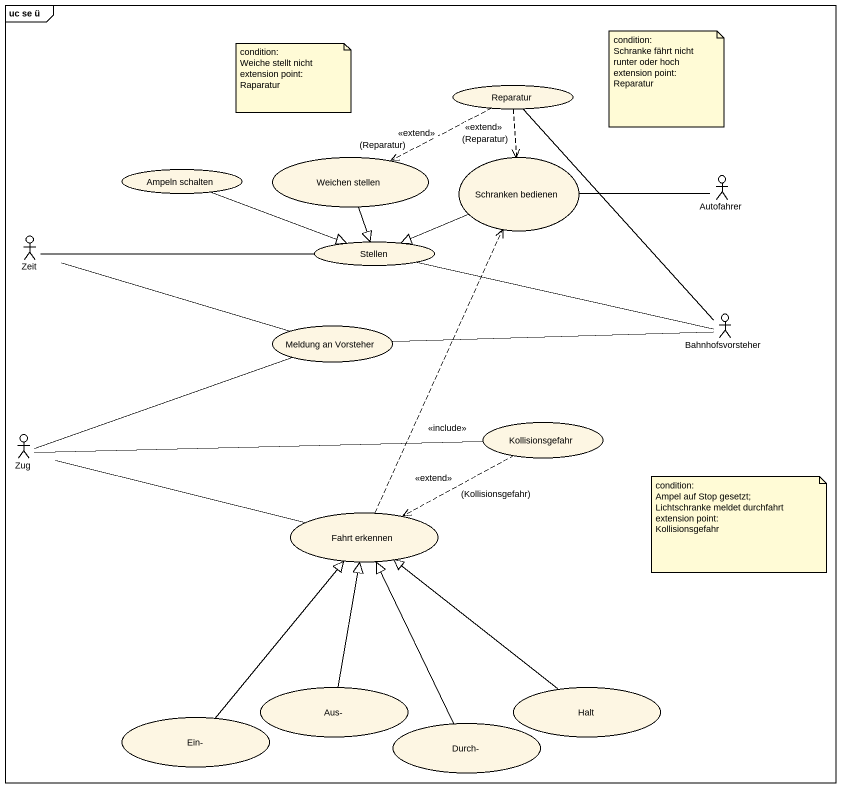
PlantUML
@startuml
mainframe uc se ü
usecase Reparatur
usecase "Weichen stellen" as Weichen_stellen
usecase "Schranken bedienen" as Schranken_bedienen
usecase "Ampeln schalten" as Ampeln_schalten
actor Autofahrer
actor Zeit
usecase Stellen
actor Bahnhofsvorsteher
usecase "Meldung an Vorsteher" as Meldung_an_Vorsteher
usecase Kollisionsgefahr
actor Zug
usecase "Fahrt erkennen" as Fahrt_erkennen
usecase "Aus-" as Aus
usecase Halt
usecase "Ein-" as Ein
usecase "Durch-" as Durch
Reparatur .left.> Weichen_stellen : <<extend>>\n(Reparatur)
Reparatur ..> Schranken_bedienen : <<extend>>\n(Reparatur)
Reparatur -- Bahnhofsvorsteher
Weichen_stellen --|> Stellen
Schranken_bedienen -left-|> Stellen
Ampeln_schalten -right-|> Stellen
Autofahrer -left- Schranken_bedienen
Zeit -right- Stellen
Bahnhofsvorsteher -left- Stellen
Meldung_an_Vorsteher -left- Zeit
Meldung_an_Vorsteher -right- Bahnhofsvorsteher
Kollisionsgefahr .left.> Fahrt_erkennen : <<extend>>\n(Kollisionsgefahr)
Zug -right- Meldung_an_Vorsteher
Zug -right- Kollisionsgefahr
Zug -right- Fahrt_erkennen
Fahrt_erkennen .up.> Schranken_bedienen : <<include>>
Aus -up-|> Fahrt_erkennen
Halt -up-|> Fahrt_erkennen
Ein -up-|> Fahrt_erkennen
Durch -up-|> Fahrt_erkennen
note as N1
  condition:
  Weiche stellt nicht
  extension point:
  Raparatur
end note
note as N2
  condition:
  Schranke fährt nicht runter oder hoch
  extension point:
  Reparatur
end note
note as N3
  condition:
  Ampel auf Stop gesetzt;
  Lichtschranke meldet durchfahrt
  extension point:
  Kollisionsgefahr
end note
@enduml
